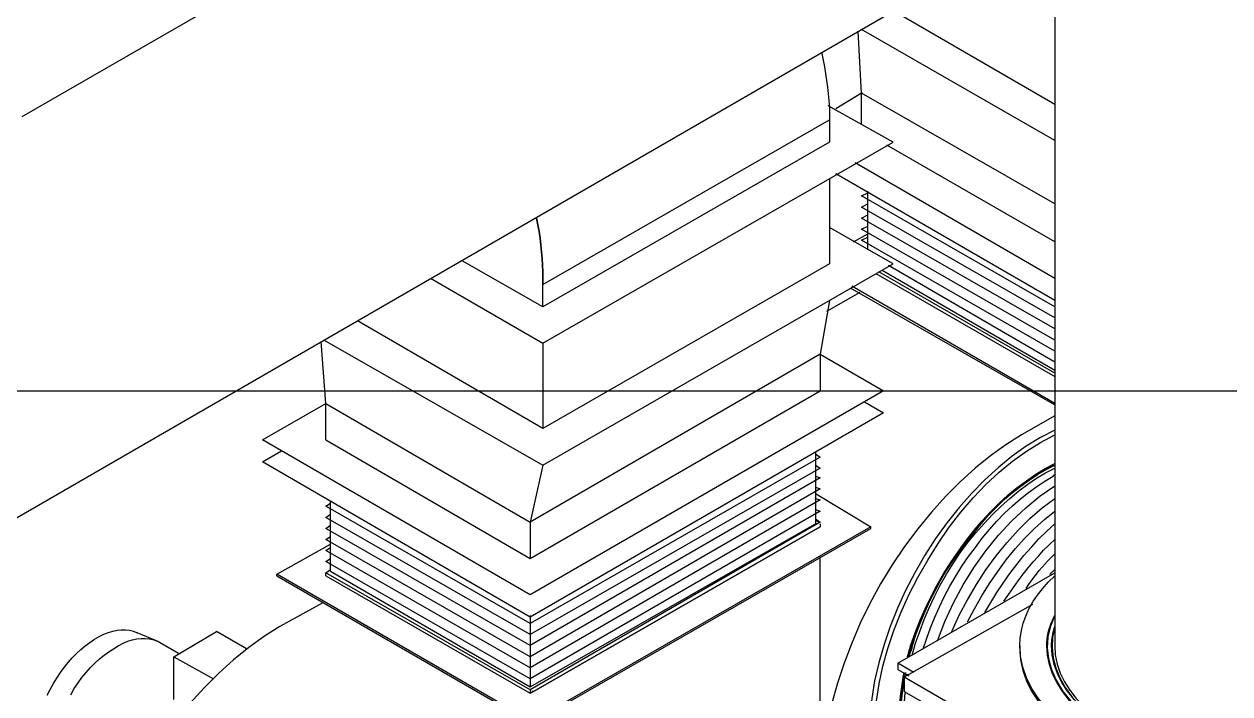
# Model space of a CAD drawing. Header units: metres. Extents: x 20 to 415, y 5 to 292.
# Drawn here: x 256.4 to 269.15, y 174.16 to 181.25 of the extents above; entities that cross this region are included whole.
import ezdxf

# ---------------------------------------------------------------- set-up
doc = ezdxf.new("R2010")
doc.units = ezdxf.units.M
for name, color, linetype in [('АРМАТУРА', 8, 'Continuous'), ('ВОЗДУХОВОДЫ', 7, 'Continuous'), ('ОБОЗНАЧЕНИЯ', 7, 'Continuous'), ('ОБОРУДОВАНИЕ', 8, 'Continuous')]:
    doc.layers.add(name, color=color, linetype=linetype)

msp = doc.modelspace()

# ---------------------------------------------------------------- linework, layer by layer
at = {"layer": 'АРМАТУРА'}
for points in [[(265.171, 178.944), (265.322, 179.028)], [(267.3, 177.234), (265.154, 178.474)], [(265.238, 178.407), (264.886, 178.206)], [(265.137, 178.458), (267.3, 177.217)], [(267.3, 177.1), (266.948, 176.899)], [(267.3, 176.949), (267.149, 176.871), (266.999, 176.779), (266.851, 176.674), (266.705, 176.555), (266.562, 176.425), (266.423, 176.284), (266.29, 176.133), (266.161, 175.972), (266.04, 175.802), (265.925, 175.625), (265.819, 175.441), (265.722, 175.254), (265.636, 175.064), (265.559, 174.872), (265.494, 174.68), (265.439, 174.488), (265.395, 174.298), (265.364, 174.11), (265.345, 173.926), (265.338, 173.748)], [(266.948, 176.899), (266.782, 176.796), (266.619, 176.679), (266.457, 176.548), (266.299, 176.404), (266.145, 176.249), (265.995, 176.083), (265.851, 175.906), (265.712, 175.72), (265.581, 175.526), (265.456, 175.323), (265.345, 175.116), (265.243, 174.906), (265.152, 174.695), (265.071, 174.483), (265.001, 174.271), (264.943, 174.061), (264.897, 173.852), (264.863, 173.646), (264.843, 173.443), (264.836, 173.245)], [(265.389, 173.731), (265.395, 173.905), (265.413, 174.083), (265.442, 174.266), (265.483, 174.452), (265.535, 174.64), (265.599, 174.829), (265.673, 175.018), (265.758, 175.206), (265.853, 175.392), (265.959, 175.575), (266.068, 175.752), (266.185, 175.922), (266.308, 176.082), (266.438, 176.234), (266.573, 176.375), (266.712, 176.505), (266.855, 176.623), (267.001, 176.729), (267.149, 176.821), (267.3, 176.899)], [(265.741, 174.552), (265.779, 174.678), (265.823, 174.805), (265.873, 174.932), (265.928, 175.058), (265.988, 175.183), (266.053, 175.306), (266.123, 175.428), (266.198, 175.547), (266.277, 175.663), (266.361, 175.776), (266.443, 175.884), (266.529, 175.987), (266.619, 176.084), (266.711, 176.176), (266.805, 176.262), (266.902, 176.342), (267, 176.415), (267.099, 176.483), (267.199, 176.543), (267.3, 176.597)], [(264.769, 176.279), (265.355, 175.927)], [(265.355, 175.927), (261.768, 173.865)], [(264.819, 175.927), (261.785, 174.183)], [(264.819, 175.943), (264.819, 175.927)], [(265.355, 175.91), (265.355, 175.927)], [(261.768, 173.848), (265.355, 175.91)], [(259.07, 175.424), (259.639, 175.742)], [(264.819, 173.446), (264.819, 175.608)], [(261.768, 173.865), (259.07, 175.424)], [(259.07, 175.407), (259.07, 175.424)], [(259.07, 175.407), (261.768, 173.848)], [(259.556, 175.122), (259.103, 174.871)], [(256.642, 174.145), (256.672, 174.206), (256.706, 174.267), (256.742, 174.326), (256.78, 174.384), (256.82, 174.438), (256.862, 174.49), (256.905, 174.54), (256.95, 174.586), (256.996, 174.629), (257.044, 174.668), (257.092, 174.704), (257.142, 174.736), (257.192, 174.765), (257.24, 174.789), (257.288, 174.808), (257.335, 174.823), (257.381, 174.833), (257.425, 174.838), (257.469, 174.838), (257.512, 174.832), (257.554, 174.821), (257.594, 174.804)], [(259.103, 174.871), (258.938, 174.768), (258.774, 174.65), (258.613, 174.52), (258.455, 174.376), (258.301, 174.221), (258.151, 174.055), (258.006, 173.878), (257.868, 173.692), (257.736, 173.497), (257.611, 173.295), (257.5, 173.087), (257.399, 172.878), (257.307, 172.667), (257.226, 172.455), (257.157, 172.243), (257.098, 172.033), (257.052, 171.824), (257.019, 171.618), (256.998, 171.415), (256.991, 171.216)], [(257.796, 174.72), (257.594, 174.804)], [(257.98, 174.552), (258.433, 174.82)], [(258.751, 174.636), (258.433, 174.82)], [(256.89, 174.15), (256.927, 174.214), (256.967, 174.274), (257.008, 174.332), (257.052, 174.386), (257.098, 174.437), (257.145, 174.484), (257.194, 174.528), (257.243, 174.568), (257.293, 174.604), (257.343, 174.636), (257.393, 174.668), (257.443, 174.695), (257.493, 174.715), (257.541, 174.731), (257.588, 174.741), (257.634, 174.746), (257.678, 174.746), (257.72, 174.742), (257.759, 174.733), (257.796, 174.72)], [(257.796, 174.72), (257.801, 174.719), (257.806, 174.718), (257.81, 174.716), (257.815, 174.714), (257.819, 174.711), (257.822, 174.709), (257.825, 174.707), (257.827, 174.705), (257.829, 174.703), (257.829, 174.703)], [(258.03, 174.586), (257.829, 174.703)], [(257.98, 174.552), (258.399, 174.317)], [(257.98, 174.1), (257.98, 174.552)], [(265.657, 173.882), (265.657, 173.932), (265.659, 173.982), (265.661, 174.032), (265.665, 174.083), (265.67, 174.133), (265.675, 174.183), (265.682, 174.234), (265.689, 174.284), (265.698, 174.334), (265.707, 174.384)], [(261.785, 174.183), (261.768, 174.183)]]:
    msp.add_lwpolyline(points, dxfattribs=at)
at = {"layer": 'ВОЗДУХОВОДЫ'}
for points in [[(255.885, 175.776), (268.523, 183.084)], [(267.3, 182.363), (267.3, 174.669)], [(258.382, 181.424), (256.371, 180.268)], [(265.59, 181.391), (267.3, 180.402)], [(265.255, 180.519), (265.221, 181.173)], [(267.3, 180.016), (265.255, 181.19)], [(264.836, 180.938), (264.85, 180.867), (264.864, 180.796), (264.876, 180.724), (264.887, 180.652), (264.896, 180.58), (264.905, 180.509), (264.911, 180.438), (264.916, 180.369), (264.918, 180.301), (264.919, 180.234)], [(264.836, 180.938), (264.85, 180.867), (264.864, 180.796), (264.876, 180.724), (264.887, 180.652), (264.896, 180.58), (264.905, 180.509), (264.911, 180.438), (264.916, 180.369), (264.918, 180.301), (264.919, 180.234), (264.919, 180.234), (264.919, 180), (264.919, 180)], [(265.255, 180.519), (264.986, 180.352)], [(267.3, 179.346), (265.255, 180.519)], [(265.255, 180.184), (265.255, 180.519), (265.271, 180.519)], [(260.695, 178.558), (261.886, 177.871), (265.59, 180), (264.903, 180.385)], [(261.886, 178.491), (264.919, 180.234)], [(264.919, 180), (261.886, 178.256)], [(267.3, 178.944), (265.523, 179.966)], [(265.188, 179.782), (267.3, 178.558)], [(267.3, 178.324), (264.986, 179.664)], [(264.919, 179.614), (264.919, 178.709)], [(265.255, 179.43), (265.322, 179.463)], [(267.3, 178.256), (265.255, 179.43)], [(265.322, 178.86), (265.322, 179.48)], [(265.255, 179.312), (265.322, 179.346)], [(267.3, 178.139), (265.255, 179.312)], [(261.818, 179.195), (261.833, 179.124), (261.845, 179.053), (261.855, 178.981), (261.864, 178.909), (261.871, 178.837), (261.876, 178.766), (261.881, 178.695), (261.883, 178.626), (261.885, 178.557), (261.886, 178.491)], [(261.818, 179.195), (261.833, 179.124), (261.845, 179.053), (261.855, 178.981), (261.864, 178.909), (261.871, 178.837), (261.876, 178.766), (261.881, 178.695), (261.883, 178.626), (261.885, 178.557), (261.886, 178.491)], [(261.886, 178.256), (261.886, 178.491), (261.886, 178.491), (261.885, 178.557), (261.883, 178.626), (261.881, 178.695), (261.876, 178.766), (261.871, 178.837), (261.864, 178.909), (261.855, 178.981), (261.845, 179.053), (261.833, 179.124), (261.818, 179.195)], [(265.255, 179.195), (265.322, 179.229)], [(267.3, 178.022), (265.255, 179.195)], [(265.255, 179.078), (265.322, 179.111)], [(259.572, 177.904), (261.886, 176.58), (265.59, 178.709), (264.919, 179.095)], [(267.3, 177.904), (265.255, 179.078)], [(265.255, 178.96), (265.322, 178.994)], [(267.3, 177.787), (265.255, 178.96)], [(261.886, 178.256), (261.031, 178.743)], [(264.919, 178.709), (261.886, 176.966)], [(264.911, 178.711), (264.912, 178.711)], [(265.406, 178.608), (267.3, 177.519)], [(267.3, 177.552), (265.439, 178.625)], [(267.3, 177.552), (265.439, 178.625)], [(265.473, 178.642), (267.3, 177.586)], [(267.3, 177.67), (265.54, 178.692)], [(264.919, 178.324), (264.819, 177.754), (264.819, 177.368)], [(261.886, 176.966), (259.924, 178.106)], [(259.589, 177.234), (259.539, 177.888)], [(261.886, 177.871), (261.886, 176.966)], [(264.819, 177.754), (265.489, 177.368), (261.751, 175.206), (258.919, 176.848), (259.589, 177.234)], [(264.819, 177.754), (261.751, 175.977), (261.751, 175.591)], [(261.751, 175.591), (264.819, 177.368)], [(265.288, 177.251), (265.489, 177.133), (261.751, 174.971), (258.919, 176.614), (259.12, 176.731)], [(259.589, 176.848), (259.589, 177.234)], [(259.589, 177.234), (261.751, 175.977)], [(259.589, 176.848), (261.751, 175.591)], [(264.769, 176.698), (264.819, 176.664), (261.751, 174.904), (259.589, 176.144)], [(264.769, 176.714), (264.769, 175.96)], [(264.769, 176.58), (264.819, 176.547), (261.751, 174.787), (259.589, 176.027)], [(261.886, 176.58), (261.751, 175.977)], [(265.825, 174.787), (265.867, 174.902), (265.915, 175.016), (265.967, 175.128), (266.024, 175.239), (266.084, 175.348), (266.149, 175.455), (266.218, 175.56), (266.29, 175.663), (266.366, 175.762), (266.445, 175.86), (266.522, 175.957), (266.601, 176.049), (266.683, 176.135), (266.767, 176.215), (266.853, 176.289), (266.941, 176.358), (267.029, 176.422), (267.119, 176.48), (267.209, 176.532), (267.3, 176.58)], [(265.825, 174.787), (265.867, 174.902), (265.915, 175.016), (265.967, 175.128), (266.024, 175.239), (266.084, 175.348), (266.149, 175.455), (266.218, 175.56), (266.29, 175.663), (266.366, 175.762), (266.445, 175.86), (266.522, 175.957), (266.601, 176.049), (266.683, 176.135), (266.767, 176.215), (266.853, 176.289), (266.941, 176.358), (267.029, 176.422), (267.119, 176.48), (267.209, 176.532), (267.3, 176.58)], [(267.182, 176.53), (267.193, 176.535), (267.204, 176.54), (267.216, 176.545), (267.228, 176.55), (267.241, 176.555), (267.254, 176.56), (267.266, 176.565), (267.278, 176.57), (267.289, 176.575), (267.3, 176.58)], [(267.182, 176.53), (267.192, 176.535), (267.203, 176.54), (267.213, 176.545), (267.224, 176.55), (267.235, 176.555), (267.246, 176.56), (267.258, 176.565), (267.271, 176.57), (267.285, 176.575), (267.3, 176.58)], [(267.182, 176.53), (267.193, 176.535), (267.204, 176.54), (267.216, 176.545), (267.228, 176.55), (267.241, 176.555), (267.254, 176.56), (267.266, 176.565), (267.278, 176.57), (267.289, 176.575), (267.3, 176.58)], [(264.769, 176.463), (264.819, 176.446), (261.751, 174.669), (259.589, 175.91)], [(265.758, 174.552), (265.791, 174.673), (265.83, 174.793), (265.874, 174.913), (265.923, 175.032), (265.977, 175.149), (266.036, 175.265), (266.099, 175.38), (266.166, 175.492), (266.237, 175.602), (266.311, 175.709), (266.388, 175.812), (266.467, 175.912), (266.55, 176.007), (266.634, 176.097), (266.721, 176.182), (266.81, 176.263), (266.901, 176.338), (266.994, 176.408), (267.087, 176.472), (267.182, 176.53)], [(265.758, 174.552), (265.795, 174.673), (265.836, 174.793), (265.881, 174.913), (265.93, 175.032), (265.984, 175.149), (266.041, 175.265), (266.102, 175.38), (266.168, 175.492), (266.237, 175.602), (266.311, 175.709), (266.388, 175.812), (266.467, 175.912), (266.55, 176.007), (266.634, 176.097), (266.721, 176.182), (266.81, 176.263), (266.901, 176.338), (266.994, 176.408), (267.087, 176.472), (267.182, 176.53)], [(265.758, 174.552), (265.791, 174.673), (265.83, 174.793), (265.874, 174.913), (265.923, 175.032), (265.977, 175.149), (266.036, 175.265), (266.099, 175.38), (266.166, 175.492), (266.237, 175.602), (266.311, 175.709), (266.388, 175.812), (266.467, 175.912), (266.55, 176.007), (266.634, 176.097), (266.721, 176.182), (266.81, 176.263), (266.901, 176.338), (266.994, 176.408), (267.087, 176.472), (267.182, 176.53)], [(265.791, 174.569), (265.829, 174.695), (265.872, 174.82), (265.919, 174.944), (265.971, 175.068), (266.028, 175.189), (266.089, 175.309), (266.155, 175.426), (266.225, 175.54), (266.299, 175.651), (266.378, 175.759), (266.464, 175.863), (266.553, 175.962), (266.642, 176.056), (266.734, 176.145), (266.826, 176.228), (266.92, 176.306), (267.014, 176.377), (267.109, 176.441), (267.204, 176.498), (267.3, 176.547)], [(265.908, 174.636), (265.946, 174.747), (265.987, 174.858), (266.032, 174.97), (266.081, 175.081), (266.135, 175.191), (266.192, 175.3), (266.253, 175.406), (266.319, 175.51), (266.388, 175.611), (266.462, 175.709), (266.534, 175.807), (266.61, 175.9), (266.689, 175.988), (266.77, 176.071), (266.853, 176.149), (266.938, 176.222), (267.024, 176.289), (267.111, 176.352), (267.197, 176.41), (267.283, 176.463)], [(267.283, 176.463), (267.283, 176.463), (267.285, 176.465), (267.287, 176.467), (267.289, 176.469), (267.291, 176.471), (267.294, 176.474), (267.296, 176.476), (267.298, 176.478), (267.299, 176.479), (267.3, 176.48)], [(264.769, 176.346), (264.819, 176.329), (261.751, 174.552), (259.589, 175.792)], [(266.059, 174.72), (266.137, 174.924), (266.229, 175.122), (266.332, 175.314), (266.448, 175.498), (266.573, 175.673), (266.706, 175.837), (266.847, 175.99), (266.994, 176.129), (267.145, 176.254), (267.3, 176.362)], [(264.769, 176.228), (264.819, 176.212), (261.751, 174.435), (259.589, 175.675)], [(259.589, 176.144), (259.639, 176.178)], [(259.639, 175.457), (259.639, 176.195)], [(266.21, 174.82), (266.29, 174.99), (266.377, 175.155), (266.471, 175.316), (266.572, 175.47), (266.679, 175.619), (266.793, 175.759), (266.912, 175.892), (267.037, 176.014), (267.166, 176.127), (267.3, 176.228)], [(264.769, 176.111), (264.819, 176.094), (261.751, 174.317), (259.589, 175.558)], [(259.589, 176.027), (259.639, 176.061)], [(266.378, 174.921), (266.451, 175.06), (266.528, 175.196), (266.611, 175.327), (266.698, 175.455), (266.788, 175.577), (266.883, 175.693), (266.982, 175.804), (267.085, 175.908), (267.191, 176.005), (267.3, 176.094)], [(259.589, 175.91), (259.639, 175.943)], [(264.769, 176.01), (264.819, 175.977), (261.751, 174.2)], [(264.819, 175.977), (261.751, 174.2)], [(261.751, 174.234), (264.769, 175.96)], [(261.785, 174.183), (264.819, 175.927)], [(264.769, 175.994), (264.819, 175.977)], [(264.819, 175.96), (264.819, 175.927)], [(266.562, 175.021), (266.624, 175.127), (266.689, 175.23), (266.756, 175.332), (266.827, 175.432), (266.899, 175.528), (266.975, 175.622), (267.053, 175.713), (267.133, 175.8), (267.215, 175.882), (267.3, 175.96)], [(259.589, 175.792), (259.639, 175.826)], [(266.763, 175.139), (266.814, 175.213), (266.864, 175.286), (266.915, 175.356), (266.967, 175.424), (267.019, 175.491), (267.072, 175.555), (267.127, 175.617), (267.183, 175.678), (267.24, 175.736), (267.3, 175.792)], [(259.589, 175.675), (259.639, 175.709)], [(259.589, 175.558), (259.639, 175.591)], [(266.998, 175.273), (267.024, 175.313), (267.05, 175.351), (267.078, 175.39), (267.107, 175.427), (267.136, 175.464), (267.167, 175.5), (267.199, 175.535), (267.231, 175.571), (267.265, 175.606), (267.3, 175.642)], [(261.751, 174.2), (259.589, 175.44), (259.639, 175.474)], [(259.589, 175.44), (259.639, 175.474)], [(261.751, 174.2), (259.589, 175.44)], [(259.589, 175.407), (259.589, 175.44)], [(259.589, 175.407), (261.718, 174.183)], [(259.639, 175.457), (261.751, 174.234)], [(267.249, 175.424), (267.254, 175.429), (267.259, 175.434), (267.264, 175.439), (267.269, 175.444), (267.274, 175.449), (267.28, 175.454), (267.285, 175.459), (267.29, 175.464), (267.295, 175.469), (267.3, 175.474)], [(261.751, 174.988), (261.751, 174.234)], [(265.758, 174.552), (265.767, 174.577), (265.776, 174.601), (265.784, 174.624), (265.791, 174.647), (265.797, 174.669), (265.803, 174.692), (265.809, 174.715), (265.814, 174.738), (265.82, 174.762), (265.825, 174.787)], [(265.758, 174.552), (265.767, 174.577), (265.776, 174.601), (265.784, 174.624), (265.791, 174.647), (265.797, 174.669), (265.803, 174.692), (265.809, 174.715), (265.814, 174.738), (265.82, 174.762), (265.825, 174.787)], [(267.3, 174.669), (267.306, 174.57), (267.326, 174.473), (267.358, 174.378), (267.402, 174.285), (267.459, 174.196), (267.528, 174.109), (267.609, 174.026), (267.701, 173.946), (267.805, 173.87), (267.92, 173.798)], [(266.344, 172.842), (266.27, 172.861), (266.2, 172.886), (266.132, 172.919), (266.069, 172.958), (266.009, 173.004), (265.953, 173.056), (265.902, 173.115), (265.855, 173.18), (265.812, 173.251), (265.774, 173.328), (265.742, 173.407), (265.716, 173.491), (265.695, 173.58), (265.681, 173.674), (265.672, 173.773), (265.668, 173.875), (265.67, 173.981), (265.677, 174.091), (265.69, 174.203), (265.707, 174.317)], [(266.344, 172.842), (266.27, 172.861), (266.2, 172.886), (266.132, 172.919), (266.069, 172.958), (266.009, 173.004), (265.953, 173.056), (265.902, 173.115), (265.855, 173.18), (265.812, 173.251), (265.774, 173.328), (265.742, 173.407), (265.716, 173.491), (265.695, 173.58), (265.681, 173.674), (265.672, 173.773), (265.668, 173.875), (265.67, 173.981), (265.677, 174.091), (265.69, 174.203), (265.707, 174.317)], [(266.11, 172.926), (266.01, 173), (265.921, 173.092), (265.845, 173.199), (265.782, 173.321), (265.732, 173.456), (265.697, 173.605), (265.676, 173.764), (265.67, 173.934), (265.681, 174.113), (265.707, 174.301)], [(266.327, 172.842), (266.258, 172.865), (266.191, 172.893), (266.127, 172.926), (266.065, 172.965), (266.007, 173.01), (265.952, 173.061), (265.901, 173.118), (265.854, 173.181), (265.812, 173.252), (265.774, 173.328), (265.746, 173.406), (265.722, 173.489), (265.703, 173.577), (265.688, 173.668), (265.678, 173.764), (265.673, 173.864), (265.673, 173.968), (265.679, 174.076), (265.69, 174.187), (265.707, 174.301)], [(266.327, 172.842), (266.258, 172.865), (266.191, 172.893), (266.127, 172.926), (266.065, 172.965), (266.007, 173.01), (265.952, 173.061), (265.901, 173.118), (265.854, 173.181), (265.812, 173.252), (265.774, 173.328), (265.746, 173.406), (265.722, 173.489), (265.703, 173.577), (265.688, 173.668), (265.678, 173.764), (265.673, 173.864), (265.673, 173.968), (265.679, 174.076), (265.69, 174.187), (265.707, 174.301)], [(265.707, 174.334), (265.708, 174.339), (265.709, 174.344), (265.711, 174.349), (265.713, 174.354), (265.716, 174.359), (265.718, 174.364), (265.72, 174.369), (265.722, 174.374), (265.724, 174.379), (265.724, 174.384)], [(265.707, 174.334), (265.708, 174.339), (265.709, 174.344), (265.711, 174.349), (265.713, 174.354), (265.716, 174.359), (265.718, 174.364), (265.72, 174.369), (265.722, 174.374), (265.724, 174.379), (265.724, 174.384)], [(265.707, 174.334), (265.708, 174.339), (265.709, 174.344), (265.711, 174.349), (265.713, 174.353), (265.716, 174.357), (265.718, 174.361), (265.72, 174.364), (265.722, 174.366), (265.724, 174.367), (265.724, 174.368)], [(265.707, 174.334), (265.708, 174.339), (265.709, 174.344), (265.711, 174.349), (265.713, 174.353), (265.716, 174.357), (265.718, 174.361), (265.72, 174.364), (265.722, 174.366), (265.724, 174.367), (265.724, 174.368)], [(265.707, 174.334), (265.708, 174.339), (265.709, 174.344), (265.711, 174.349), (265.713, 174.353), (265.716, 174.357), (265.718, 174.361), (265.72, 174.364), (265.722, 174.366), (265.724, 174.367), (265.724, 174.368)], [(265.741, 174.351), (265.741, 174.351), (265.741, 174.355), (265.741, 174.357), (265.741, 174.359), (265.741, 174.359), (265.741, 174.359), (265.741, 174.359), (265.741, 174.36), (265.741, 174.361), (265.741, 174.364), (265.741, 174.368)], [(261.718, 174.183), (261.751, 174.167)], [(261.751, 174.2), (261.751, 174.167)], [(261.751, 174.167), (261.785, 174.183)], [(265.707, 173.932), (265.707, 173.957), (265.707, 173.982), (265.708, 174.007), (265.708, 174.032), (265.709, 174.058), (265.711, 174.083), (265.713, 174.108), (265.716, 174.133), (265.719, 174.158), (265.724, 174.183)]]:
    msp.add_lwpolyline(points, dxfattribs=at)
at = {"layer": 'ОБОЗНАЧЕНИЯ'}
msp.add_lwpolyline([(254.359, 177.368), (282.017, 177.368)], dxfattribs=at)
at = {"layer": 'ОБОРУДОВАНИЕ'}
for points in [[(265.64, 174.485), (267.3, 175.44)], [(266.931, 174.669), (266.935, 174.749), (266.947, 174.828), (266.966, 174.906), (266.993, 174.982), (267.027, 175.057), (267.068, 175.131), (267.117, 175.202), (267.171, 175.272), (267.232, 175.341), (267.3, 175.407)], [(267.065, 175.105), (265.707, 174.334)], [(267.216, 174.669), (267.217, 174.704), (267.22, 174.738), (267.225, 174.771), (267.231, 174.803), (267.239, 174.835), (267.248, 174.866), (267.259, 174.897), (267.272, 174.927), (267.285, 174.958), (267.3, 174.988)], [(267.3, 174.988), (267.254, 174.876), (267.229, 174.762), (267.222, 174.647), (267.235, 174.531), (267.266, 174.416), (267.315, 174.302), (267.382, 174.191), (267.467, 174.084), (267.568, 173.98), (267.685, 173.882), (267.817, 173.795), (267.961, 173.715), (268.117, 173.644), (268.282, 173.58), (268.456, 173.525), (268.639, 173.48), (268.828, 173.443), (269.023, 173.417), (269.224, 173.401), (269.428, 173.396)], [(267.3, 174.988), (267.254, 174.876), (267.229, 174.762), (267.222, 174.647), (267.235, 174.531), (267.266, 174.416), (267.315, 174.302), (267.382, 174.191), (267.467, 174.084), (267.568, 173.98), (267.685, 173.882), (267.817, 173.795), (267.961, 173.715), (268.117, 173.644), (268.282, 173.58), (268.456, 173.525), (268.639, 173.48), (268.828, 173.443), (269.023, 173.417), (269.224, 173.401), (269.428, 173.396)], [(267.266, 174.669), (267.267, 174.69), (267.268, 174.71), (267.27, 174.73), (267.273, 174.75), (267.277, 174.77), (267.281, 174.79), (267.285, 174.81), (267.29, 174.83), (267.295, 174.85), (267.3, 174.871)], [(267.3, 174.871), (267.278, 174.76), (267.273, 174.65), (267.284, 174.541), (267.312, 174.433), (267.354, 174.328), (267.412, 174.225), (267.484, 174.125), (267.571, 174.028), (267.672, 173.936), (267.786, 173.848), (267.917, 173.771), (268.058, 173.7), (268.208, 173.636), (268.366, 173.579), (268.532, 173.53), (268.703, 173.489), (268.879, 173.456), (269.06, 173.432), (269.243, 173.417), (269.428, 173.412)], [(267.3, 174.871), (267.278, 174.76), (267.273, 174.65), (267.284, 174.541), (267.312, 174.433), (267.354, 174.328), (267.412, 174.225), (267.484, 174.125), (267.571, 174.028), (267.672, 173.936), (267.786, 173.848), (267.917, 173.771), (268.058, 173.7), (268.208, 173.636), (268.366, 173.579), (268.532, 173.53), (268.703, 173.489), (268.879, 173.456), (269.06, 173.432), (269.243, 173.417), (269.428, 173.412)], [(266.931, 174.669), (266.931, 174.636)], [(269.428, 173.228), (269.233, 173.232), (269.039, 173.246), (268.849, 173.268), (268.662, 173.298), (268.479, 173.337), (268.302, 173.384), (268.132, 173.438), (267.969, 173.5), (267.814, 173.57), (267.668, 173.647), (267.534, 173.73), (267.411, 173.819), (267.302, 173.913), (267.206, 174.012), (267.124, 174.114), (267.055, 174.22), (267.001, 174.329), (266.963, 174.441), (266.939, 174.554), (266.931, 174.669)], [(269.428, 173.396), (269.254, 173.4), (269.081, 173.411), (268.912, 173.431), (268.747, 173.458), (268.586, 173.492), (268.43, 173.533), (268.28, 173.581), (268.136, 173.636), (267.999, 173.697), (267.87, 173.764), (267.749, 173.838), (267.641, 173.916), (267.543, 174), (267.458, 174.088), (267.386, 174.179), (267.325, 174.274), (267.278, 174.37), (267.244, 174.469), (267.223, 174.569), (267.216, 174.669)], [(269.428, 173.412), (269.258, 173.416), (269.09, 173.428), (268.924, 173.448), (268.761, 173.474), (268.603, 173.509), (268.45, 173.55), (268.302, 173.598), (268.162, 173.653), (268.028, 173.714), (267.903, 173.781), (267.787, 173.854), (267.682, 173.931), (267.588, 174.013), (267.505, 174.099), (267.434, 174.188), (267.374, 174.28), (267.328, 174.374), (267.294, 174.471), (267.273, 174.57), (267.266, 174.669)], [(266.931, 174.636), (266.939, 174.521), (266.963, 174.407), (267.001, 174.296), (267.055, 174.187), (267.124, 174.081), (267.206, 173.978), (267.302, 173.88), (267.411, 173.786), (267.534, 173.697), (267.668, 173.613), (267.814, 173.536), (267.969, 173.465), (268.132, 173.401), (268.302, 173.344), (268.479, 173.295), (268.662, 173.254), (268.849, 173.221), (269.039, 173.197), (269.233, 173.183), (269.428, 173.178)], [(265.64, 174.485), (265.64, 174.418)], [(265.808, 174.384), (265.64, 174.485)], [(265.64, 174.418), (265.758, 174.351)], [(265.707, 174.334), (265.707, 174.183)], [(269.462, 172.155), (265.707, 174.334)], [(265.707, 174.183), (269.462, 172.021)]]:
    msp.add_lwpolyline(points, dxfattribs=at)

doc.saveas('drawing.dxf')
